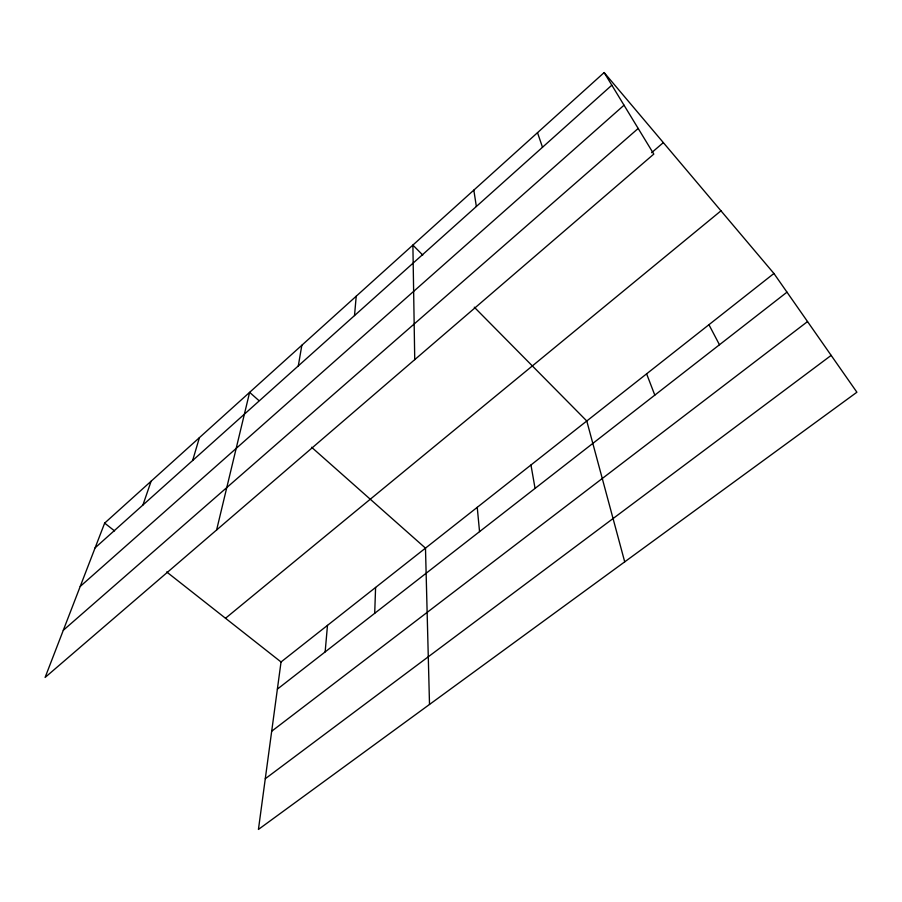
<?xml version="1.0" encoding="UTF-8"?>
<svg xmlns="http://www.w3.org/2000/svg" width="902" height="902" viewBox="0 0 902 902"><rect width="100%" height="100%" fill="white"/><g stroke="black" fill="none" stroke-linecap="round" stroke-linejoin="round"><path stroke-width="1.35" d="M374.702 613.304L375.593 587.45M354.509 315.576L356.222 296.194M325.148 651.898L327.482 625.379M773.927 273.486L281.041 661.978L258.434 829.434L856.9 392.223L773.927 273.486L604.148 72.566L104.655 523.115L45.1 677.447L653.803 154.095L604.148 72.566M298.303 365.908L301.843 345.24M216.615 529.981L249.617 392.347L258.874 400.544M192.633 460.516L199.421 437.628M142.911 505.041L151.13 481.183M95.105 547.841L611.838 85.183M80.222 586.435L624.026 105.207M63.298 630.284L638.188 128.456M651.605 152.709L663.342 142.606M225.511 618.265L720.98 210.82M277.388 689.117L786.984 292.169M271.694 731.229L807.538 321.574M265.289 778.73L831.159 355.388M104.655 523.115L114.565 530.917M166.678 571.947L281.041 661.978M311.585 447.245L425.485 548.134L429.51 704.462M422.756 255.074L412.89 245.085L414.74 359.639M474.272 307.176L586.785 420.997L624.714 561.845M708.938 324.709L719.469 344.756M646.61 373.834L654.807 395.121M537.502 132.673L542.497 147.251M530.962 464.992L535.066 488.399M473.821 190.119L476.357 206.479M477.237 507.341L479.548 531.639"/></g></svg>
